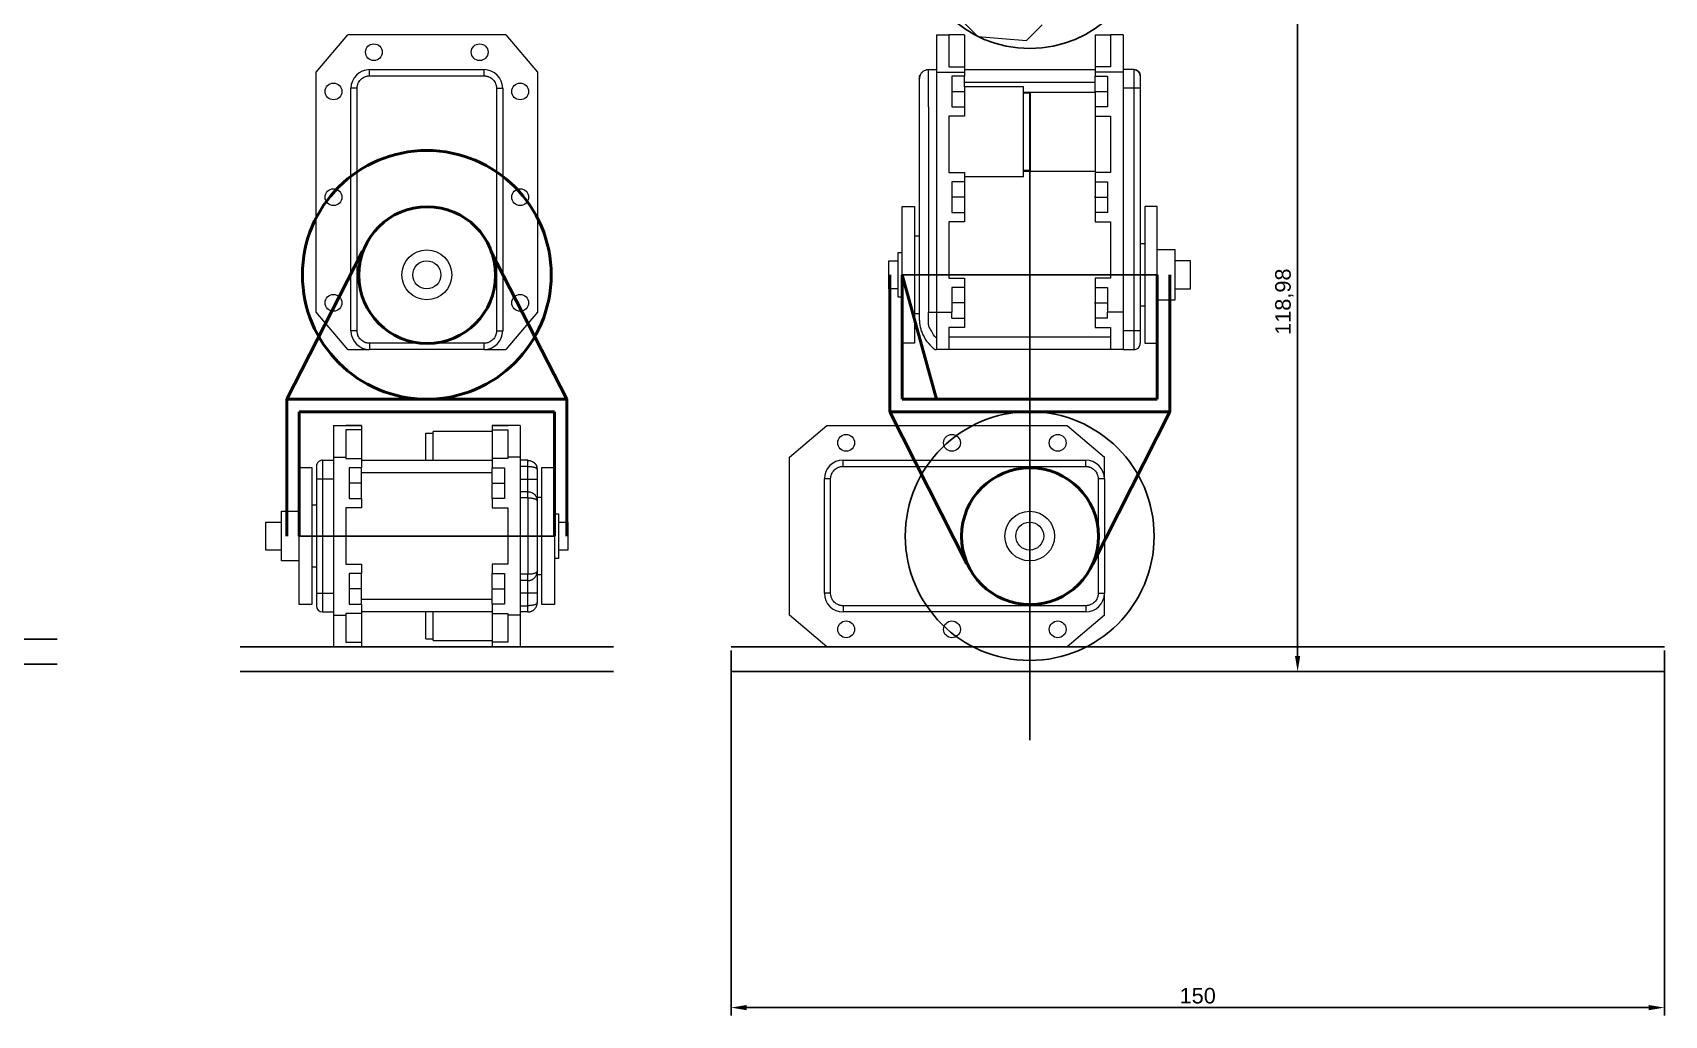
# Model space of a CAD drawing. Header units: millimetres. Extents: x 2045 to 5131, y -377 to 2192.
# Drawn here: x 3219.5 to 3481.8, y 1205.2 to 1363.3 of the extents above; entities that cross this region are included whole.
import ezdxf

# ---------------------------------------------------------------- set-up
doc = ezdxf.new("R2010")
doc.units = ezdxf.units.MM
doc.layers.add('AM_5', color=3, linetype='Continuous', lineweight=25)
doc.layers.add('Leg joint', color=5, linetype='Continuous', lineweight=50)
doc.layers.add('Legs', color=7, linetype='Continuous')
doc.layers.add('RX-28', color=7, linetype='Continuous')
doc.styles.get("Standard").update_dxf_attribs({"font": 'arial.ttf'})
doc.dimstyles.new('ISO-25$0', dxfattribs={"dimtxt": 2.5, "dimasz": 2.5, "dimexe": 1.25, "dimexo": 0.625, "dimtad": 1, "dimtxsty": 'Standard', "dimcen": 2.5, "dimadec": 0, "dimazin": 0, "dimtfac": 1, "dimtmove": 0, "dimatfit": 3, "dimfxl": 1, "dimarcsym": 0})

# ---------------------------------------------------------------- blocks, each defined once
blk = doc.blocks.new('*D14')
at = {"layer": 'AM_5', "color": 0, "lineweight": -2, "transparency": 16777216}
for p, q in [((3380.41, 1379.49), (3424.09, 1379.49)), ((3422.84, 1376.99), (3422.84, 1263.01)), ((3380.41, 1260.51), (3424.09, 1260.51))]:
    blk.add_line(p, q, dxfattribs=at)
at = {"layer": 'AM_5', "color": 0, "transparency": 16777216}
for points in [[(3422.43, 1376.99), (3423.26, 1376.99), (3422.84, 1379.49)], [(3422.43, 1263.01), (3423.26, 1263.01), (3422.84, 1260.51)]]:
    blk.add_solid(points, dxfattribs=at)
at = {"layer": 'Defpoints', "color": 0, "transparency": 16777216}
for p in [(3379.79, 1379.49), (3379.79, 1260.51), (3422.84, 1260.51)]:
    blk.add_point(p, dxfattribs=at)
at = {"layer": 'AM_5', "color": 0, "transparency": 16777216, "insert": (3420.72, 1320), "char_height": 2.5, "attachment_point": 5, "rotation": 90}
blk.add_mtext('118,98', dxfattribs=at)
blk = doc.blocks.new('*D17')
at = {"layer": 'AM_5', "color": 0, "lineweight": -2, "transparency": 16777216}
for p, q in [((3331.79, 1263.89), (3331.79, 1205.24)), ((3481.79, 1263.89), (3481.79, 1205.24)), ((3334.29, 1206.49), (3479.29, 1206.49))]:
    blk.add_line(p, q, dxfattribs=at)
at = {"layer": 'AM_5', "color": 0, "transparency": 16777216}
for points in [[(3334.29, 1206.91), (3334.29, 1206.07), (3331.79, 1206.49)], [(3479.29, 1206.91), (3479.29, 1206.07), (3481.79, 1206.49)]]:
    blk.add_solid(points, dxfattribs=at)
at = {"layer": 'Defpoints', "color": 0, "transparency": 16777216}
for p in [(3331.79, 1264.51), (3481.79, 1264.51), (3481.79, 1206.49)]:
    blk.add_point(p, dxfattribs=at)
at = {"layer": 'AM_5', "color": 0, "transparency": 16777216, "insert": (3406.79, 1208.39), "char_height": 2.5, "attachment_point": 5}
blk.add_mtext('150', dxfattribs=at)

msp = doc.modelspace()

# ---------------------------------------------------------------- linework, layer by layer
at = {"layer": 'Leg joint', "color": 5}
for p, q in [((3260.388, 1304.313), (3272.578, 1328.146)), ((3305.388, 1304.313), (3293.199, 1328.146)), ((3357.289, 1324.313), (3357.289, 1302.313)), ((3359.289, 1324.313), (3359.289, 1304.313)), ((3364.789, 1304.313), (3359.289, 1324.313)), ((3400.289, 1324.313), (3400.289, 1304.313)), ((3402.289, 1324.313), (3402.289, 1302.313)), ((3260.388, 1304.313), (3305.388, 1304.313)), ((3260.388, 1282.313), (3260.388, 1304.313)), ((3305.388, 1304.313), (3305.388, 1282.313)), ((3359.289, 1304.313), (3400.289, 1304.313)), ((3262.388, 1282.313), (3262.388, 1302.313)), ((3262.388, 1302.313), (3303.388, 1302.313)), ((3303.388, 1302.313), (3303.388, 1282.313)), ((3357.289, 1302.313), (3402.289, 1302.313)), ((3357.289, 1302.313), (3369.667, 1277.828)), ((3402.289, 1302.313), (3389.912, 1277.828))]:
    msp.add_line(p, q, dxfattribs=at)
at = {"layer": 'Leg joint', "color": 1}
msp.add_circle((3282.888, 1324.313), 20, dxfattribs=at)
at = {"layer": 'Leg joint', "color": 5}
for centre in [(3282.955, 1324.279), (3379.84, 1282.287)]:
    msp.add_circle(centre, 11, dxfattribs=at)
at = {"layer": 'Legs', "color": 7, "linetype": 'Continuous', "lineweight": 15}
for p, q in [((3344.151, 1389.953), (3371.445, 1362.659)), ((3381.769, 1364.497), (3379.294, 1362.023)), ((3381.062, 1363.79), (3379.294, 1362.023)), ((3265.088, 1356.913), (3270.188, 1362.913)), ((3295.588, 1362.913), (3270.188, 1362.913)), ((3272.781, 1362.913), (3270.781, 1362.913)), ((3295.588, 1362.913), (3300.688, 1356.913)), ((3364.789, 1362.913), (3366.789, 1362.913)), ((3364.789, 1362.913), (3364.789, 1356.913)), ((3366.789, 1362.913), (3366.789, 1357.788)), ((3369.289, 1362.913), (3366.789, 1362.913)), ((3369.289, 1362.913), (3366.789, 1362.913)), ((3369.289, 1362.913), (3367.289, 1362.913)), ((3369.289, 1362.913), (3367.289, 1362.913)), ((3369.289, 1362.913), (3369.289, 1357.788)), ((3371.445, 1362.659), (3379.294, 1362.023)), ((3390.289, 1362.913), (3392.789, 1362.913)), ((3390.289, 1362.913), (3390.289, 1357.788)), ((3390.289, 1362.913), (3392.289, 1362.913)), ((3390.289, 1362.913), (3392.789, 1362.913)), ((3390.289, 1362.913), (3392.289, 1362.913)), ((3392.789, 1362.913), (3392.789, 1357.788)), ((3394.789, 1362.913), (3392.789, 1362.913)), ((3394.789, 1362.913), (3394.789, 1356.913)), ((3265.088, 1318.313), (3265.088, 1356.913)), ((3273.688, 1357.313), (3292.088, 1357.313)), ((3273.688, 1356.313), (3273.688, 1357.313)), ((3273.688, 1356.313), (3292.088, 1356.313)), ((3292.088, 1356.313), (3292.088, 1357.313)), ((3300.688, 1356.913), (3300.688, 1318.313)), ((3363.539, 1357.313), (3364.789, 1357.313)), ((3363.539, 1354.313), (3363.539, 1356.313)), ((3364.789, 1356.913), (3364.789, 1318.313)), ((3364.789, 1356.913), (3369.289, 1356.913)), ((3366.789, 1357.788), (3369.289, 1357.788)), ((3369.289, 1356.288), (3367.289, 1356.288)), ((3367.289, 1356.288), (3367.289, 1351.338)), ((3369.289, 1357.788), (3369.289, 1356.913)), ((3369.289, 1357.313), (3390.289, 1357.313)), ((3369.289, 1356.913), (3369.289, 1356.288)), ((3369.289, 1354.563), (3369.289, 1356.288)), ((3392.789, 1357.788), (3390.289, 1357.788)), ((3390.289, 1357.788), (3390.289, 1356.913)), ((3390.289, 1356.913), (3390.289, 1356.288)), ((3394.789, 1356.913), (3390.289, 1356.913)), ((3390.289, 1356.288), (3392.289, 1356.288)), ((3390.289, 1353.913), (3390.289, 1356.288)), ((3392.289, 1356.288), (3392.289, 1351.338)), ((3396.539, 1357.313), (3394.789, 1357.313)), ((3394.789, 1356.913), (3394.789, 1318.313)), ((3396.539, 1357.313), (3396.539, 1354.313)), ((3270.688, 1315.313), (3270.688, 1354.313)), ((3271.688, 1354.313), (3270.688, 1354.313)), ((3271.688, 1315.313), (3271.688, 1354.313)), ((3294.088, 1354.313), (3295.088, 1354.313)), ((3294.088, 1354.313), (3294.088, 1315.313)), ((3295.088, 1354.313), (3295.088, 1315.313)), ((3362.039, 1355.812), (3362.039, 1354.313)), ((3363.539, 1352.313), (3363.539, 1354.313)), ((3367.289, 1353.813), (3369.289, 1353.813)), ((3369.289, 1355.313), (3390.289, 1355.313)), ((3369.289, 1354.563), (3369.289, 1351.338)), ((3378.789, 1354.563), (3369.289, 1354.563)), ((3378.789, 1340.063), (3378.789, 1354.563)), ((3378.789, 1353.713), (3390.289, 1353.713)), ((3379.939, 1353.523), (3378.789, 1353.523)), ((3379.939, 1341.103), (3379.939, 1353.523)), ((3390.289, 1353.713), (3390.289, 1353.913)), ((3390.289, 1353.813), (3392.289, 1353.813)), ((3390.289, 1353.713), (3390.289, 1351.338)), ((3396.539, 1354.313), (3394.789, 1354.313)), ((3397.539, 1354.313), (3396.539, 1354.313)), ((3396.539, 1354.313), (3396.539, 1315.313)), ((3397.539, 1354.313), (3397.539, 1315.313)), ((3362.039, 1350.812), (3362.039, 1318.814)), ((3363.539, 1351.313), (3363.539, 1318.313)), ((3367.289, 1351.338), (3369.289, 1351.338)), ((3369.289, 1351.338), (3369.289, 1349.838)), ((3390.289, 1351.338), (3390.289, 1349.838)), ((3392.289, 1351.338), (3390.289, 1351.338)), ((3369.289, 1349.838), (3366.789, 1349.838)), ((3366.789, 1349.838), (3366.789, 1340.788)), ((3390.289, 1349.838), (3392.789, 1349.838)), ((3390.289, 1349.838), (3390.289, 1340.913)), ((3392.789, 1349.838), (3392.789, 1340.788)), ((3366.789, 1340.788), (3369.289, 1340.788)), ((3369.289, 1340.788), (3369.289, 1339.288)), ((3379.939, 1341.103), (3378.789, 1341.103)), ((3390.289, 1340.913), (3378.789, 1340.913)), ((3390.289, 1340.788), (3390.289, 1339.288)), ((3392.789, 1340.788), (3390.289, 1340.788)), ((3369.289, 1339.288), (3367.289, 1339.288)), ((3367.289, 1339.288), (3367.289, 1334.338)), ((3378.789, 1340.063), (3369.289, 1340.063)), ((3369.289, 1339.288), (3369.289, 1336.913)), ((3390.289, 1339.288), (3392.289, 1339.288)), ((3390.289, 1339.288), (3390.289, 1336.913)), ((3392.289, 1339.288), (3392.289, 1334.338)), ((3359.289, 1313.313), (3359.289, 1335.313)), ((3361.289, 1335.313), (3361.289, 1313.313)), ((3369.289, 1336.813), (3367.289, 1336.813)), ((3369.289, 1336.913), (3369.289, 1336.713)), ((3369.289, 1336.713), (3369.289, 1334.338)), ((3390.289, 1336.713), (3390.289, 1336.913)), ((3390.289, 1336.813), (3392.289, 1336.813)), ((3390.289, 1336.713), (3390.289, 1334.338)), ((3398.289, 1335.313), (3398.289, 1313.313)), ((3400.289, 1313.313), (3400.289, 1335.313)), ((3369.289, 1332.838), (3366.789, 1332.838)), ((3366.789, 1332.838), (3366.789, 1323.788)), ((3367.289, 1334.338), (3369.289, 1334.338)), ((3369.289, 1334.338), (3369.289, 1332.838)), ((3390.289, 1334.338), (3390.289, 1332.838)), ((3392.289, 1334.338), (3390.289, 1334.338)), ((3390.289, 1332.838), (3392.789, 1332.838)), ((3392.789, 1332.838), (3392.789, 1323.788)), ((3358.639, 1320.713), (3358.639, 1327.913)), ((3403.139, 1320.313), (3403.139, 1328.313)), ((3357.139, 1322.063), (3357.139, 1326.563)), ((3405.639, 1322.063), (3405.639, 1326.563)), ((3366.789, 1323.788), (3369.289, 1323.788)), ((3369.289, 1322.288), (3367.289, 1322.288)), ((3367.289, 1322.288), (3367.289, 1318.313)), ((3369.289, 1323.788), (3369.289, 1322.288)), ((3369.289, 1322.288), (3369.289, 1319.913)), ((3390.289, 1323.788), (3390.289, 1322.288)), ((3392.789, 1323.788), (3390.289, 1323.788)), ((3390.289, 1322.288), (3392.289, 1322.288)), ((3390.289, 1322.288), (3390.289, 1319.913)), ((3392.289, 1322.288), (3392.289, 1318.313)), ((3369.289, 1319.813), (3367.289, 1319.813)), ((3369.289, 1319.913), (3369.289, 1319.713)), ((3369.289, 1319.713), (3369.289, 1317.338)), ((3390.289, 1319.713), (3390.289, 1319.913)), ((3390.289, 1319.813), (3392.289, 1319.813)), ((3390.289, 1319.713), (3390.289, 1317.338)), ((3270.188, 1312.313), (3265.088, 1318.313)), ((3300.688, 1318.313), (3295.588, 1312.313)), ((3363.539, 1318.313), (3364.789, 1318.313)), ((3363.539, 1316.456), (3363.539, 1317.313)), ((3364.789, 1318.313), (3367.289, 1318.313)), ((3364.789, 1318.313), (3364.789, 1312.313)), ((3367.289, 1317.338), (3367.289, 1318.313)), ((3367.289, 1317.338), (3369.289, 1317.338)), ((3369.289, 1317.338), (3369.289, 1315.838)), ((3390.289, 1317.338), (3390.289, 1315.838)), ((3392.289, 1317.338), (3390.289, 1317.338)), ((3392.289, 1317.338), (3392.289, 1318.313)), ((3394.789, 1318.313), (3392.289, 1318.313)), ((3394.789, 1318.313), (3394.789, 1312.313)), ((3271.688, 1315.313), (3270.688, 1315.313)), ((3294.088, 1315.313), (3295.088, 1315.313)), ((3369.289, 1315.838), (3366.789, 1315.838)), ((3366.789, 1315.838), (3366.789, 1312.313)), ((3392.789, 1314.313), (3366.789, 1314.313)), ((3390.289, 1315.838), (3392.789, 1315.838)), ((3392.789, 1315.838), (3392.789, 1312.313)), ((3396.539, 1315.313), (3394.789, 1315.313)), ((3396.539, 1315.313), (3396.539, 1312.313)), ((3397.539, 1315.313), (3396.539, 1315.313)), ((3270.188, 1312.313), (3273.688, 1312.313)), ((3270.188, 1312.313), (3272.688, 1312.313)), ((3292.088, 1313.313), (3273.688, 1313.313)), ((3273.688, 1313.313), (3273.688, 1312.313)), ((3292.088, 1312.313), (3273.688, 1312.313)), ((3292.088, 1312.313), (3292.088, 1313.313)), ((3292.088, 1312.313), (3295.588, 1312.313)), ((3293.088, 1312.313), (3295.588, 1312.313)), ((3366.789, 1312.313), (3364.789, 1312.313)), ((3392.789, 1312.313), (3366.789, 1312.313)), ((3394.789, 1312.313), (3392.789, 1312.313)), ((3394.789, 1312.313), (3396.539, 1312.313)), ((3267.888, 1300.113), (3272.388, 1300.113)), ((3267.888, 1300.113), (3267.888, 1295.013)), ((3272.388, 1300.113), (3269.888, 1300.113)), ((3272.388, 1300.113), (3269.888, 1300.113)), ((3269.888, 1299.369), (3269.888, 1295.013)), ((3272.388, 1299.369), (3269.888, 1299.369)), ((3272.388, 1300.113), (3270.388, 1300.113)), ((3272.388, 1300.113), (3270.388, 1300.113)), ((3272.388, 1300.113), (3272.388, 1299.369)), ((3272.388, 1299.369), (3272.388, 1294.788)), ((3282.738, 1294.513), (3282.738, 1298.863)), ((3282.738, 1298.863), (3283.888, 1298.863)), ((3283.888, 1294.513), (3283.888, 1299.113)), ((3293.388, 1299.113), (3283.888, 1299.113)), ((3297.888, 1300.113), (3293.388, 1300.113)), ((3293.388, 1300.113), (3293.388, 1299.369)), ((3293.388, 1300.113), (3295.388, 1300.113)), ((3293.388, 1300.113), (3295.888, 1300.113)), ((3293.388, 1300.113), (3295.388, 1300.113)), ((3293.388, 1300.113), (3295.888, 1300.113)), ((3293.388, 1299.369), (3295.888, 1299.369)), ((3293.388, 1299.369), (3293.388, 1294.788)), ((3295.888, 1299.369), (3295.888, 1295.013)), ((3297.888, 1300.113), (3297.888, 1295.013)), ((3341.189, 1295.013), (3347.189, 1300.113)), ((3347.189, 1300.113), (3385.789, 1300.113)), ((3385.789, 1300.113), (3391.789, 1295.013)), ((3262.388, 1271.313), (3262.388, 1293.313)), ((3264.388, 1293.313), (3264.388, 1271.313)), ((3266.138, 1294.513), (3266.138, 1291.513)), ((3266.138, 1294.513), (3267.888, 1294.513)), ((3267.888, 1295.013), (3269.888, 1295.013)), ((3267.888, 1295.013), (3267.888, 1269.613)), ((3269.888, 1295.013), (3269.888, 1294.788)), ((3269.888, 1294.788), (3272.388, 1294.788)), ((3270.388, 1293.288), (3270.388, 1288.338)), ((3272.388, 1293.288), (3270.388, 1293.288)), ((3272.388, 1294.788), (3272.388, 1293.288)), ((3272.388, 1294.513), (3293.388, 1294.513)), ((3272.388, 1290.913), (3272.388, 1293.288)), ((3295.888, 1294.788), (3293.388, 1294.788)), ((3293.388, 1294.788), (3293.388, 1293.288)), ((3293.388, 1293.288), (3295.388, 1293.288)), ((3293.388, 1290.913), (3293.388, 1293.288)), ((3295.388, 1293.288), (3295.388, 1288.338)), ((3297.888, 1295.013), (3295.888, 1295.013)), ((3295.888, 1295.013), (3295.888, 1294.788)), ((3297.888, 1295.013), (3297.888, 1269.613)), ((3299.138, 1294.513), (3297.888, 1294.513)), ((3299.138, 1293.513), (3297.888, 1293.513)), ((3299.138, 1291.463), (3299.138, 1293.513)), ((3300.638, 1293.012), (3300.638, 1291.463)), ((3301.388, 1271.313), (3301.388, 1293.313)), ((3303.388, 1293.313), (3303.388, 1271.313)), ((3341.189, 1269.613), (3341.189, 1295.013)), ((3349.789, 1294.513), (3388.789, 1294.513)), ((3349.789, 1293.513), (3349.789, 1294.513)), ((3349.789, 1293.513), (3388.789, 1293.513)), ((3388.789, 1293.513), (3388.789, 1294.513)), ((3391.789, 1291.513), (3391.789, 1295.013)), ((3391.789, 1292.513), (3391.789, 1295.013)), ((3265.138, 1291.513), (3266.138, 1291.513)), ((3265.138, 1291.513), (3265.138, 1273.113)), ((3266.138, 1291.513), (3266.138, 1273.113)), ((3266.138, 1291.513), (3267.888, 1291.513)), ((3272.388, 1290.813), (3270.388, 1290.813)), ((3272.388, 1292.513), (3293.388, 1292.513)), ((3272.388, 1290.713), (3272.388, 1290.913)), ((3272.388, 1288.338), (3272.388, 1290.713)), ((3293.388, 1290.913), (3293.388, 1290.713)), ((3293.388, 1290.813), (3295.388, 1290.813)), ((3293.388, 1288.338), (3293.388, 1290.713)), ((3297.888, 1291.463), (3299.138, 1291.463)), ((3299.138, 1289.463), (3299.138, 1291.463)), ((3299.138, 1291.463), (3300.638, 1291.463)), ((3346.789, 1273.113), (3346.789, 1291.513)), ((3347.789, 1291.513), (3346.789, 1291.513)), ((3347.789, 1273.113), (3347.789, 1291.513)), ((3390.789, 1291.513), (3390.789, 1273.113)), ((3391.789, 1291.513), (3390.789, 1291.513)), ((3391.789, 1291.513), (3391.789, 1273.113)), ((3270.388, 1288.338), (3272.388, 1288.338)), ((3272.388, 1288.338), (3272.388, 1286.838)), ((3295.388, 1288.338), (3293.388, 1288.338)), ((3293.388, 1288.338), (3293.388, 1286.838)), ((3297.888, 1289.463), (3299.138, 1289.463)), ((3299.138, 1288.463), (3297.888, 1288.463)), ((3299.138, 1288.463), (3299.138, 1276.163)), ((3300.638, 1287.962), (3300.638, 1276.664)), ((3259.538, 1278.313), (3259.538, 1286.313)), ((3269.888, 1286.838), (3269.888, 1277.788)), ((3272.388, 1286.838), (3269.888, 1286.838)), ((3293.388, 1286.838), (3295.888, 1286.838)), ((3295.888, 1286.838), (3295.888, 1277.788)), ((3304.038, 1285.913), (3304.038, 1278.713)), ((3257.038, 1280.063), (3257.038, 1284.563)), ((3305.538, 1284.563), (3305.538, 1280.063)), ((3269.888, 1277.788), (3272.388, 1277.788)), ((3272.388, 1277.788), (3272.388, 1276.288)), ((3295.888, 1277.788), (3293.388, 1277.788)), ((3293.388, 1277.788), (3293.388, 1276.288)), ((3270.388, 1276.288), (3270.388, 1271.338)), ((3272.388, 1276.288), (3270.388, 1276.288)), ((3272.388, 1273.913), (3272.388, 1276.288)), ((3293.388, 1276.288), (3295.388, 1276.288)), ((3293.388, 1273.913), (3293.388, 1276.288)), ((3295.388, 1276.288), (3295.388, 1271.338)), ((3299.138, 1276.163), (3297.888, 1276.163)), ((3299.138, 1275.163), (3297.888, 1275.163)), ((3299.138, 1273.163), (3299.138, 1275.163)), ((3265.138, 1273.113), (3266.138, 1273.113)), ((3266.138, 1273.113), (3266.138, 1270.113)), ((3266.138, 1273.113), (3267.888, 1273.113)), ((3272.388, 1273.813), (3270.388, 1273.813)), ((3272.388, 1273.713), (3272.388, 1273.913)), ((3272.388, 1271.338), (3272.388, 1273.713)), ((3293.388, 1272.113), (3272.388, 1272.113)), ((3293.388, 1273.913), (3293.388, 1273.713)), ((3293.388, 1273.813), (3295.388, 1273.813)), ((3293.388, 1271.338), (3293.388, 1273.713)), ((3297.888, 1273.163), (3299.138, 1273.163)), ((3299.138, 1273.163), (3300.638, 1273.163)), ((3299.138, 1271.113), (3299.138, 1273.163)), ((3300.638, 1273.163), (3300.638, 1271.614)), ((3347.789, 1273.113), (3346.789, 1273.113)), ((3390.789, 1273.113), (3391.789, 1273.113)), ((3391.789, 1269.613), (3391.789, 1273.113)), ((3391.789, 1269.613), (3391.789, 1272.113)), ((3266.138, 1270.113), (3267.888, 1270.113)), ((3267.888, 1269.613), (3269.888, 1269.613)), ((3267.888, 1269.613), (3267.888, 1264.513)), ((3269.888, 1269.838), (3269.888, 1269.613)), ((3272.388, 1269.838), (3269.888, 1269.838)), ((3269.888, 1269.613), (3269.888, 1265.257)), ((3270.388, 1271.338), (3272.388, 1271.338)), ((3272.388, 1271.338), (3272.388, 1269.838)), ((3293.388, 1270.113), (3272.388, 1270.113)), ((3272.388, 1269.838), (3272.388, 1265.257)), ((3282.738, 1265.763), (3282.738, 1270.113)), ((3283.888, 1265.513), (3283.888, 1270.113)), ((3295.388, 1271.338), (3293.388, 1271.338)), ((3293.388, 1271.338), (3293.388, 1269.838)), ((3293.388, 1269.838), (3295.888, 1269.838)), ((3293.388, 1269.838), (3293.388, 1265.257)), ((3295.888, 1269.838), (3295.888, 1269.613)), ((3297.888, 1269.613), (3295.888, 1269.613)), ((3295.888, 1269.613), (3295.888, 1265.257)), ((3297.888, 1271.113), (3299.138, 1271.113)), ((3299.138, 1270.113), (3297.888, 1270.113)), ((3297.888, 1269.613), (3297.888, 1264.513)), ((3347.189, 1264.513), (3341.189, 1269.613)), ((3388.789, 1271.113), (3349.789, 1271.113)), ((3349.789, 1271.113), (3349.789, 1270.113)), ((3388.789, 1270.113), (3349.789, 1270.113)), ((3391.789, 1269.613), (3385.789, 1264.513)), ((3388.789, 1271.113), (3388.789, 1270.113)), ((3267.888, 1264.513), (3272.388, 1264.513)), ((3269.888, 1265.257), (3272.388, 1265.257)), ((3269.888, 1264.513), (3272.388, 1264.513)), ((3269.888, 1264.513), (3272.388, 1264.513)), ((3270.388, 1264.513), (3272.388, 1264.513)), ((3270.388, 1264.513), (3272.388, 1264.513)), ((3272.388, 1265.257), (3272.388, 1264.513)), ((3282.738, 1265.763), (3283.888, 1265.763)), ((3283.888, 1265.513), (3293.388, 1265.513)), ((3295.888, 1265.257), (3293.388, 1265.257)), ((3293.388, 1265.257), (3293.388, 1264.513)), ((3297.888, 1264.513), (3293.388, 1264.513)), ((3295.388, 1264.513), (3293.388, 1264.513)), ((3295.888, 1264.513), (3293.388, 1264.513)), ((3295.388, 1264.513), (3293.388, 1264.513)), ((3295.888, 1264.513), (3293.388, 1264.513)), ((3385.789, 1264.513), (3347.189, 1264.513))]:
    msp.add_line(p, q, dxfattribs=at)
at = {"layer": 'Legs', "color": 1}
for p, q in [((3379.789, 1249.513), (3379.789, 1353.728)), ((3359.289, 1324.313), (3400.289, 1324.313)), ((3303.388, 1282.313), (3262.388, 1282.313)), ((3223.454, 1265.713), (3163.454, 1265.713)), ((3312.888, 1264.513), (3252.888, 1264.513)), ((3481.789, 1264.513), (3331.789, 1264.513)), ((3223.454, 1261.713), (3163.454, 1261.713)), ((3312.888, 1260.513), (3252.888, 1260.513)), ((3481.789, 1260.513), (3331.789, 1260.513))]:
    msp.add_line(p, q, dxfattribs=at)
at = {"layer": 'Legs', "color": 7, "linetype": 'Continuous', "lineweight": 15}
for centre, radius in [((3274.388, 1360.113), 1.35), ((3291.388, 1360.113), 1.35), ((3267.888, 1353.813), 1.35), ((3297.888, 1353.813), 1.35), ((3267.888, 1336.813), 1.35), ((3297.888, 1336.813), 1.35), ((3282.888, 1324.313), 11), ((3282.888, 1324.313), 4), ((3282.888, 1324.313), 2.25), ((3267.888, 1319.813), 1.35), ((3297.888, 1319.813), 1.35), ((3350.289, 1297.313), 1.35), ((3367.289, 1297.313), 1.35), ((3384.289, 1297.313), 1.35), ((3379.789, 1282.313), 11), ((3379.789, 1282.313), 4), ((3379.789, 1282.313), 2.25), ((3350.289, 1267.313), 1.35), ((3367.289, 1267.313), 1.35), ((3384.289, 1267.313), 1.35)]:
    msp.add_circle(centre, radius, dxfattribs=at)
at = {"layer": 'Legs', "color": 1}
msp.add_circle((3379.789, 1282.313), 20, dxfattribs=at)
at = {"layer": 'Legs', "color": 7, "linetype": 'Continuous', "lineweight": 15}
for centre, radius, start, end in [((3273.688, 1354.313), 3, 90, 180), ((3292.088, 1354.313), 3, 0, 90), ((3273.688, 1315.313), 3, 180, 270), ((3292.088, 1315.313), 3, 270, 0), ((3368.216, 1317.313), 6.177, 205.31713, 234.04316), ((3396.539, 1313.313), 1, 270, 0.00001), ((3266.138, 1293.513), 1, 90, 180.00001), ((3349.789, 1291.513), 3, 90, 180), ((3388.789, 1291.513), 3, 0, 90), ((3349.789, 1273.113), 3, 180, 270), ((3388.789, 1273.113), 3, 270, 0), ((3266.138, 1271.113), 1, 180, 270)]:
    msp.add_arc(centre, radius, start, end, dxfattribs=at)
at = {"layer": 'Legs', "color": 7, "linetype": 'Continuous'}
msp.add_arc((3396.539, 1356.313), 1, 0, 90, dxfattribs=at)
at = {"layer": 'Legs', "color": 7, "linetype": 'Continuous', "lineweight": 15}
for points, knots in [([(3271.688, 1354.313), (3271.689, 1354.355), (3271.691, 1354.439), (3271.703, 1354.564), (3271.722, 1354.688), (3271.75, 1354.81), (3271.785, 1354.931), (3271.859, 1355.138), (3272.004, 1355.419), (3272.264, 1355.736), (3272.582, 1355.997), (3272.901, 1356.161), (3273.189, 1356.255), (3273.437, 1356.304), (3273.604, 1356.31), (3273.688, 1356.313)], [0, 0, 0, 0, 0.0403222, 0.0803171, 0.1201425, 0.159958, 0.1999236, 0.2401972, 0.3700419, 0.5000573, 0.629902, 0.7599174, 0.8400454, 0.9196463, 1, 1, 1, 1]), ([(3292.088, 1356.313), (3292.13, 1356.312), (3292.214, 1356.311), (3292.34, 1356.298), (3292.463, 1356.279), (3292.586, 1356.252), (3292.706, 1356.216), (3292.913, 1356.142), (3293.194, 1355.997), (3293.512, 1355.737), (3293.772, 1355.419), (3293.937, 1355.101), (3294.03, 1354.812), (3294.079, 1354.564), (3294.085, 1354.397), (3294.088, 1354.313)], [0, 0, 0, 0, 0.0403222, 0.0803171, 0.1201425, 0.159958, 0.1999236, 0.2401972, 0.3700419, 0.5000573, 0.629902, 0.7599174, 0.8400454, 0.9196463, 1, 1, 1, 1]), ([(3362.039, 1355.812), (3362.045, 1355.906), (3362.057, 1356.105), (3362.121, 1356.34), (3362.194, 1356.465), (3362.214, 1356.499)], [0, 0, 0, 0, 0.3971375, 0.8406945, 1, 1, 1, 1]), ([(3362.394, 1356.778), (3362.384, 1356.767), (3362.322, 1356.699), (3362.215, 1356.528), (3362.095, 1356.246), (3362.076, 1356.02), (3362.066, 1355.897)], [0, 0, 0, 0, 0.050132, 0.2955176, 0.6187189, 1, 1, 1, 1]), ([(3363.556, 1357.296), (3363.479, 1357.292), (3363.333, 1357.284), (3363.074, 1357.228), (3362.766, 1357.108), (3362.543, 1356.953), (3362.42, 1356.808), (3362.394, 1356.778)], [0, 0, 0, 0, 0.1677828, 0.3204249, 0.5757663, 0.9127774, 1, 1, 1, 1]), ([(3363.539, 1356.313), (3363.539, 1356.444), (3363.539, 1356.707), (3363.539, 1357.034), (3363.539, 1357.24), (3363.539, 1357.268), (3363.539, 1357.278)], [0, 0, 0, 0, 0.2825843, 0.5651687, 0.847753, 1, 1, 1, 1]), ([(3397.539, 1356.313), (3397.539, 1356.312), (3397.539, 1356.311), (3397.539, 1356.298), (3397.539, 1356.279), (3397.539, 1356.252), (3397.539, 1356.216), (3397.539, 1356.142), (3397.539, 1355.997), (3397.539, 1355.737), (3397.539, 1355.419), (3397.539, 1355.101), (3397.539, 1354.812), (3397.539, 1354.564), (3397.539, 1354.397), (3397.539, 1354.313)], [0, 0, 0, 0, 0.0403222, 0.0803171, 0.1201425, 0.159958, 0.1999236, 0.2401972, 0.3700419, 0.5000573, 0.629902, 0.7599174, 0.8400454, 0.9196463, 1, 1, 1, 1]), ([(3362.039, 1354.313), (3362.039, 1353.385), (3362.039, 1352.494), (3362.039, 1351.182), (3362.039, 1350.813), (3362.039, 1350.813)], [0, 0, 0, 0, 0.5, 0.5, 1, 1, 1, 1]), ([(3363.539, 1351.313), (3363.539, 1351.444), (3363.539, 1351.707), (3363.539, 1352.034), (3363.539, 1352.24), (3363.539, 1352.268), (3363.539, 1352.278)], [0, 0, 0, 0, 0.2825844, 0.5651689, 0.8477533, 1, 1, 1, 1]), ([(3362.039, 1317.313), (3362.04, 1317.253), (3362.041, 1317.134), (3362.049, 1316.95), (3362.063, 1316.763), (3362.083, 1316.572), (3362.11, 1316.377), (3362.143, 1316.179), (3362.192, 1315.938), (3362.263, 1315.654), (3362.364, 1315.327), (3362.485, 1314.997), (3362.583, 1314.781), (3362.633, 1314.671)], [0, 0, 0, 0, 0.070877, 0.1420784, 0.2137175, 0.285906, 0.3587527, 0.4323636, 0.5068416, 0.6264285, 0.748243, 0.872652, 1, 1, 1, 1]), ([(3363.539, 1317.313), (3363.539, 1317.313), (3363.539, 1317.334), (3363.539, 1317.432), (3363.539, 1317.508), (3363.539, 1317.703), (3363.539, 1317.822), (3363.539, 1318.068), (3363.539, 1318.195), (3363.539, 1318.313)], [0, 0, 0, 0, 0.25, 0.25, 0.5, 0.5, 0.75, 0.75, 1, 1, 1, 1]), ([(3273.688, 1313.313), (3273.646, 1313.314), (3273.562, 1313.315), (3273.437, 1313.327), (3273.313, 1313.347), (3273.191, 1313.374), (3273.07, 1313.409), (3272.863, 1313.484), (3272.582, 1313.629), (3272.265, 1313.889), (3272.004, 1314.207), (3271.84, 1314.525), (3271.746, 1314.814), (3271.697, 1315.061), (3271.691, 1315.229), (3271.688, 1315.313)], [0, 0, 0, 0, 0.0403222, 0.0803171, 0.1201425, 0.159958, 0.1999236, 0.2401972, 0.3700419, 0.5000573, 0.629902, 0.7599174, 0.8400454, 0.9196463, 1, 1, 1, 1]), ([(3294.088, 1315.313), (3294.088, 1315.271), (3294.086, 1315.187), (3294.074, 1315.061), (3294.054, 1314.938), (3294.027, 1314.815), (3293.992, 1314.695), (3293.917, 1314.488), (3293.772, 1314.207), (3293.512, 1313.889), (3293.195, 1313.629), (3292.876, 1313.465), (3292.587, 1313.371), (3292.34, 1313.322), (3292.172, 1313.316), (3292.088, 1313.313)], [0, 0, 0, 0, 0.04032222, 0.08031714, 0.12014249, 0.15995801, 0.19992356, 0.24019724, 0.37004189, 0.50005725, 0.62990199, 0.75991743, 0.84004545, 0.91964627, 1, 1, 1, 1]), ([(3363.988, 1315.313), (3363.836, 1315.497), (3363.72, 1315.693), (3363.572, 1316.084), (3363.539, 1316.278), (3363.539, 1316.456)], [0, 0, 0, 0, 0.5, 0.5, 1, 1, 1, 1]), ([(3397.539, 1315.313), (3397.539, 1315.271), (3397.539, 1315.187), (3397.539, 1315.061), (3397.539, 1314.938), (3397.539, 1314.815), (3397.539, 1314.695), (3397.539, 1314.488), (3397.539, 1314.207), (3397.539, 1313.889), (3397.539, 1313.629), (3397.539, 1313.465), (3397.539, 1313.371), (3397.539, 1313.322), (3397.539, 1313.316), (3397.539, 1313.313)], [0, 0, 0, 0, 0.04032222, 0.08031714, 0.12014249, 0.15995801, 0.19992356, 0.24019724, 0.37004189, 0.50005725, 0.62990199, 0.75991743, 0.84004545, 0.91964627, 1, 1, 1, 1]), ([(3265.138, 1293.513), (3265.138, 1293.512), (3265.138, 1293.511), (3265.138, 1293.498), (3265.138, 1293.479), (3265.138, 1293.452), (3265.138, 1293.416), (3265.138, 1293.342), (3265.138, 1293.197), (3265.138, 1292.937), (3265.138, 1292.619), (3265.138, 1292.301), (3265.138, 1292.012), (3265.138, 1291.764), (3265.138, 1291.597), (3265.138, 1291.513)], [0, 0, 0, 0, 0.0403222, 0.0803171, 0.1201425, 0.159958, 0.1999236, 0.2401972, 0.3700419, 0.5000573, 0.629902, 0.7599174, 0.8400454, 0.9196463, 1, 1, 1, 1]), ([(3299.122, 1294.496), (3299.198, 1294.492), (3299.345, 1294.484), (3299.604, 1294.428), (3299.911, 1294.308), (3300.134, 1294.153), (3300.258, 1294.008), (3300.284, 1293.978)], [0, 0, 0, 0, 0.1677828, 0.3204249, 0.5757663, 0.9127774, 1, 1, 1, 1]), ([(3299.138, 1293.513), (3299.138, 1293.644), (3299.138, 1293.907), (3299.138, 1294.234), (3299.138, 1294.44), (3299.138, 1294.468), (3299.138, 1294.478)], [0, 0, 0, 0, 0.2825844, 0.5651688, 0.8477532, 1, 1, 1, 1]), ([(3299.138, 1293.513), (3299.179, 1293.512), (3299.261, 1293.512), (3299.384, 1293.506), (3299.507, 1293.498), (3299.629, 1293.485), (3299.749, 1293.47), (3299.865, 1293.45), (3299.978, 1293.428), (3300.085, 1293.401), (3300.223, 1293.361), (3300.382, 1293.298), (3300.514, 1293.218), (3300.592, 1293.142), (3300.632, 1293.077), (3300.636, 1293.033), (3300.638, 1293.012)], [0, 0, 0, 0, 0.0505607, 0.1017935, 0.1537376, 0.2064302, 0.259907, 0.3142024, 0.3693491, 0.4253783, 0.4823197, 0.6039014, 0.738534, 0.8321632, 0.9193152, 1, 1, 1, 1]), ([(3300.284, 1293.978), (3300.294, 1293.967), (3300.355, 1293.899), (3300.462, 1293.728), (3300.583, 1293.446), (3300.602, 1293.22), (3300.612, 1293.097)], [0, 0, 0, 0, 0.050132, 0.2955176, 0.6187189, 1, 1, 1, 1]), ([(3300.638, 1293.012), (3300.633, 1293.106), (3300.62, 1293.305), (3300.556, 1293.54), (3300.483, 1293.665), (3300.464, 1293.699)], [0, 0, 0, 0, 0.3971368, 0.8406945, 1, 1, 1, 1]), ([(3347.789, 1291.513), (3347.79, 1291.555), (3347.792, 1291.639), (3347.804, 1291.764), (3347.823, 1291.888), (3347.851, 1292.01), (3347.886, 1292.131), (3347.96, 1292.338), (3348.105, 1292.619), (3348.365, 1292.936), (3348.683, 1293.197), (3349.002, 1293.361), (3349.29, 1293.455), (3349.538, 1293.504), (3349.705, 1293.51), (3349.789, 1293.513)], [0, 0, 0, 0, 0.0403222, 0.0803171, 0.1201425, 0.159958, 0.1999236, 0.2401972, 0.3700419, 0.5000573, 0.629902, 0.7599174, 0.8400454, 0.9196463, 1, 1, 1, 1]), ([(3388.789, 1293.513), (3388.831, 1293.512), (3388.916, 1293.511), (3389.041, 1293.498), (3389.164, 1293.479), (3389.287, 1293.452), (3389.407, 1293.416), (3389.614, 1293.342), (3389.895, 1293.197), (3390.213, 1292.937), (3390.473, 1292.619), (3390.638, 1292.301), (3390.731, 1292.012), (3390.78, 1291.764), (3390.786, 1291.597), (3390.789, 1291.513)], [0, 0, 0, 0, 0.04032222, 0.08031714, 0.12014249, 0.15995801, 0.19992356, 0.24019724, 0.37004189, 0.50005725, 0.62990199, 0.75991743, 0.84004545, 0.91964627, 1, 1, 1, 1]), ([(3300.638, 1291.463), (3300.638, 1290.535), (3300.638, 1289.644), (3300.638, 1288.332), (3300.638, 1287.963), (3300.638, 1287.963)], [0, 0, 0, 0, 0.5, 0.5, 1, 1, 1, 1]), ([(3299.122, 1289.446), (3299.198, 1289.442), (3299.345, 1289.434), (3299.604, 1289.378), (3299.911, 1289.258), (3300.134, 1289.103), (3300.258, 1288.958), (3300.284, 1288.928)], [0, 0, 0, 0, 0.1677828, 0.320425, 0.5757664, 0.9127775, 1, 1, 1, 1]), ([(3299.138, 1288.463), (3299.138, 1288.594), (3299.138, 1288.857), (3299.138, 1289.184), (3299.138, 1289.39), (3299.138, 1289.418), (3299.138, 1289.428)], [0, 0, 0, 0, 0.28258443, 0.56516885, 0.84775328, 1, 1, 1, 1]), ([(3299.138, 1288.463), (3299.179, 1288.462), (3299.261, 1288.462), (3299.384, 1288.456), (3299.507, 1288.448), (3299.629, 1288.435), (3299.749, 1288.42), (3299.865, 1288.4), (3299.978, 1288.378), (3300.085, 1288.351), (3300.223, 1288.311), (3300.382, 1288.248), (3300.514, 1288.168), (3300.592, 1288.092), (3300.632, 1288.027), (3300.636, 1287.983), (3300.638, 1287.962)], [0, 0, 0, 0, 0.0505607, 0.1017936, 0.1537377, 0.2064303, 0.2599072, 0.3142026, 0.3693492, 0.4253784, 0.4823197, 0.6039016, 0.7385341, 0.8321576, 0.9193096, 1, 1, 1, 1]), ([(3300.284, 1288.928), (3300.294, 1288.917), (3300.355, 1288.849), (3300.462, 1288.678), (3300.583, 1288.396), (3300.602, 1288.17), (3300.612, 1288.047)], [0, 0, 0, 0, 0.0501322, 0.2955178, 0.618719, 1, 1, 1, 1]), ([(3300.638, 1287.962), (3300.633, 1288.056), (3300.62, 1288.255), (3300.556, 1288.49), (3300.483, 1288.615), (3300.464, 1288.649)], [0, 0, 0, 0, 0.3971172, 0.8406947, 1, 1, 1, 1]), ([(3300.638, 1276.664), (3300.638, 1276.651), (3300.636, 1276.626), (3300.623, 1276.587), (3300.6, 1276.548), (3300.567, 1276.508), (3300.5, 1276.449), (3300.382, 1276.378), (3300.2, 1276.306), (3300.002, 1276.252), (3299.797, 1276.212), (3299.581, 1276.184), (3299.36, 1276.166), (3299.212, 1276.164), (3299.138, 1276.163)], [0, 0, 0, 0, 0.0476989, 0.0977119, 0.1500419, 0.2046913, 0.2616622, 0.3962979, 0.517954, 0.620365, 0.7195838, 0.8157929, 0.9091921, 1, 1, 1, 1]), ([(3299.138, 1275.163), (3299.179, 1275.164), (3299.261, 1275.166), (3299.384, 1275.181), (3299.507, 1275.207), (3299.629, 1275.243), (3299.749, 1275.291), (3299.865, 1275.349), (3299.978, 1275.417), (3300.085, 1275.496), (3300.223, 1275.619), (3300.382, 1275.807), (3300.531, 1276.076), (3300.619, 1276.369), (3300.638, 1276.569), (3300.638, 1276.663), (3300.638, 1276.664)], [0, 0, 0, 0, 0.0505719, 0.1018162, 0.1537718, 0.206476, 0.2599648, 0.3142723, 0.3694312, 0.4254728, 0.4824268, 0.6039498, 0.7384915, 0.8762345, 0.9995608, 1, 1, 1, 1]), ([(3299.138, 1275.163), (3299.138, 1275.163), (3299.138, 1275.184), (3299.138, 1275.282), (3299.138, 1275.358), (3299.138, 1275.553), (3299.138, 1275.672), (3299.138, 1275.918), (3299.138, 1276.045), (3299.138, 1276.163)], [0, 0, 0, 0, 0.25, 0.25, 0.5, 0.5, 0.75, 0.75, 1, 1, 1, 1]), ([(3300.638, 1276.663), (3300.638, 1276.663), (3300.638, 1276.294), (3300.638, 1274.981), (3300.638, 1274.091), (3300.638, 1273.163)], [0, 0, 0, 0, 0.5, 0.5, 1, 1, 1, 1]), ([(3265.138, 1273.113), (3265.138, 1273.071), (3265.138, 1272.987), (3265.138, 1272.861), (3265.138, 1272.738), (3265.138, 1272.615), (3265.138, 1272.495), (3265.138, 1272.288), (3265.138, 1272.007), (3265.138, 1271.689), (3265.138, 1271.429), (3265.138, 1271.265), (3265.138, 1271.171), (3265.138, 1271.122), (3265.138, 1271.116), (3265.138, 1271.113)], [0, 0, 0, 0, 0.0403222, 0.0803171, 0.1201425, 0.159958, 0.1999236, 0.2401972, 0.3700419, 0.5000573, 0.629902, 0.7599174, 0.8400454, 0.9196463, 1, 1, 1, 1]), ([(3349.789, 1271.113), (3349.747, 1271.114), (3349.663, 1271.115), (3349.538, 1271.127), (3349.414, 1271.147), (3349.292, 1271.174), (3349.171, 1271.209), (3348.964, 1271.284), (3348.683, 1271.429), (3348.366, 1271.689), (3348.105, 1272.007), (3347.941, 1272.325), (3347.847, 1272.614), (3347.798, 1272.861), (3347.792, 1273.029), (3347.789, 1273.113)], [0, 0, 0, 0, 0.0403222, 0.0803171, 0.1201425, 0.159958, 0.1999236, 0.2401972, 0.3700419, 0.5000573, 0.629902, 0.7599174, 0.8400454, 0.9196463, 1, 1, 1, 1]), ([(3390.789, 1273.113), (3390.789, 1273.071), (3390.787, 1272.987), (3390.775, 1272.861), (3390.755, 1272.738), (3390.728, 1272.615), (3390.693, 1272.495), (3390.618, 1272.288), (3390.473, 1272.007), (3390.213, 1271.689), (3389.896, 1271.429), (3389.577, 1271.265), (3389.288, 1271.171), (3389.041, 1271.122), (3388.873, 1271.116), (3388.789, 1271.113)], [0, 0, 0, 0, 0.0403222, 0.0803171, 0.1201425, 0.159958, 0.1999236, 0.2401972, 0.3700419, 0.5000573, 0.629902, 0.7599174, 0.8400454, 0.9196463, 1, 1, 1, 1]), ([(3300.638, 1271.614), (3300.638, 1271.601), (3300.636, 1271.576), (3300.623, 1271.537), (3300.6, 1271.498), (3300.567, 1271.458), (3300.5, 1271.399), (3300.382, 1271.328), (3300.2, 1271.256), (3300.002, 1271.202), (3299.797, 1271.162), (3299.581, 1271.134), (3299.36, 1271.116), (3299.212, 1271.114), (3299.138, 1271.113)], [0, 0, 0, 0, 0.0476949, 0.0977059, 0.1500358, 0.2046873, 0.2616623, 0.3962981, 0.5179541, 0.6203651, 0.719584, 0.815793, 0.9091922, 1, 1, 1, 1]), ([(3299.138, 1270.113), (3299.179, 1270.114), (3299.261, 1270.116), (3299.384, 1270.131), (3299.507, 1270.157), (3299.629, 1270.193), (3299.749, 1270.241), (3299.865, 1270.299), (3299.978, 1270.367), (3300.085, 1270.446), (3300.223, 1270.569), (3300.382, 1270.757), (3300.531, 1271.026), (3300.619, 1271.319), (3300.638, 1271.519), (3300.638, 1271.613), (3300.638, 1271.614)], [0, 0, 0, 0, 0.0505719, 0.1018162, 0.1537719, 0.2064762, 0.2599649, 0.3142724, 0.3694313, 0.4254729, 0.4824269, 0.60395, 0.7384915, 0.8762284, 0.9995611, 1, 1, 1, 1]), ([(3299.138, 1270.113), (3299.138, 1270.113), (3299.138, 1270.134), (3299.138, 1270.232), (3299.138, 1270.308), (3299.138, 1270.503), (3299.138, 1270.622), (3299.138, 1270.868), (3299.138, 1270.995), (3299.138, 1271.113)], [0, 0, 0, 0, 0.25, 0.25, 0.5, 0.5, 0.75, 0.75, 1, 1, 1, 1])]:
    msp.add_open_spline(points, degree=3, knots=knots, dxfattribs=at)
for points, degree in [([(3362.337, 1356.704), (3362.415, 1356.795)], 1), ([(3363.539, 1357.278), (3363.539, 1357.313)], 1), ([(3363.539, 1352.278), (3363.539, 1352.313)], 1), ([(3359.289, 1335.313), (3361.289, 1335.313)], 1), ([(3400.289, 1335.313), (3398.289, 1335.313)], 1), ([(3361.289, 1330.563), (3362.039, 1330.563)], 1), ([(3358.639, 1327.913), (3359.289, 1327.913)], 1), ([(3398.289, 1329.313), (3397.539, 1329.313)], 1), ([(3403.139, 1328.313), (3400.289, 1328.313)], 1), ([(3357.139, 1326.563), (3358.639, 1326.563)], 1), ([(3405.639, 1326.563), (3403.139, 1326.563)], 1), ([(3358.639, 1322.063), (3357.139, 1322.063)], 1), ([(3403.139, 1322.063), (3405.639, 1322.063)], 1), ([(3359.289, 1320.713), (3358.639, 1320.713)], 1), ([(3397.539, 1319.313), (3398.289, 1319.313)], 1), ([(3400.289, 1320.313), (3403.139, 1320.313)], 1), ([(3362.039, 1318.063), (3361.289, 1318.063)], 1), ([(3362.039, 1318.813), (3362.039, 1318.813), (3362.039, 1318.253), (3362.039, 1317.313)], 3), ([(3364.789, 1314.13), (3364.463, 1314.481), (3364.193, 1314.88), (3363.988, 1315.313)], 3), ([(3361.289, 1313.313), (3359.289, 1313.313)], 1), ([(3364.589, 1312.313), (3364.589, 1312.313), (3364.666, 1312.313), (3364.789, 1312.313)], 3), ([(3398.289, 1313.313), (3400.289, 1313.313)], 1), ([(3262.388, 1293.313), (3264.388, 1293.313)], 1), ([(3299.138, 1294.478), (3299.138, 1294.513)], 1), ([(3300.341, 1293.904), (3300.263, 1293.995)], 1), ([(3301.388, 1293.313), (3303.388, 1293.313)], 1), ([(3299.138, 1289.428), (3299.138, 1289.463)], 1), ([(3300.341, 1288.854), (3300.263, 1288.945)], 1), ([(3300.638, 1288.563), (3301.388, 1288.563)], 1), ([(3259.538, 1286.313), (3262.388, 1286.313)], 1), ([(3264.388, 1287.313), (3265.138, 1287.313)], 1), ([(3303.388, 1285.913), (3304.038, 1285.913)], 1), ([(3257.038, 1284.563), (3259.538, 1284.563)], 1), ([(3304.038, 1284.563), (3305.538, 1284.563)], 1), ([(3259.538, 1280.063), (3257.038, 1280.063)], 1), ([(3305.538, 1280.063), (3304.038, 1280.063)], 1), ([(3262.388, 1278.313), (3259.538, 1278.313)], 1), ([(3265.138, 1277.313), (3264.388, 1277.313)], 1), ([(3304.038, 1278.713), (3303.388, 1278.713)], 1), ([(3301.388, 1276.063), (3300.638, 1276.063)], 1), ([(3264.388, 1271.313), (3262.388, 1271.313)], 1), ([(3303.388, 1271.313), (3301.388, 1271.313)], 1)]:
    msp.add_open_spline(points, degree=degree, dxfattribs=at)
at = {"layer": 'RX-28', "color": 1}
msp.add_circle((3379.789, 1379.488), 18.784, dxfattribs=at)

# ---------------------------------------------------------------- dimensions: what is measured, and where the dimension line sits
at = {"layer": 'AM_5'}
for base, p1, p2, angle, picture, middle in [((3422.8448, 1260.5128), (3379.7893, 1379.4881), (3379.7893, 1260.5128), 90, '*D14', (3420.7174, 1320.0005)), ((3481.789, 1206.491), (3331.789, 1264.513), (3481.789, 1264.513), 0, '*D17', (3406.789, 1208.392))]:
    dim = msp.add_linear_dim(base=base, p1=p1, p2=p2, angle=angle, dimstyle='ISO-25$0', dxfattribs=at)
    dim.commit()
    dim.dimension.update_dxf_attribs({"geometry": picture, "text_midpoint": middle})

doc.saveas('drawing.dxf')
